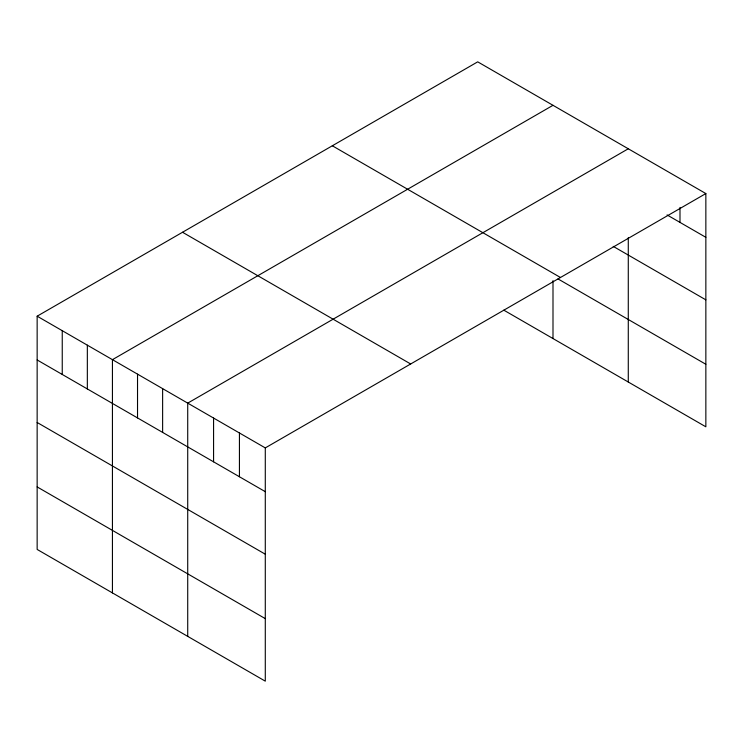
<?xml version="1.0" encoding="UTF-8"?>
<svg xmlns="http://www.w3.org/2000/svg" width="743" height="743" viewBox="0 0 743 743"><rect width="100%" height="100%" fill="white"/><g stroke="black" fill="none" stroke-linecap="round" stroke-linejoin="round"><path stroke-width="1.11" d="M37.15 316.193L265.288 447.908L265.288 681.155L37.15 549.439L37.15 316.193L477.712 61.845L705.85 193.561L705.85 426.807L503.81 310.156M552.996 105.311L112.434 359.668L112.434 592.905M628.281 148.776L187.719 403.133L187.719 636.37M265.288 447.908L705.85 193.561M667.065 214.931L705.85 237.323M613.226 246.379L705.85 299.847M332.325 145.777L560.463 277.492M558.012 278.922L705.85 364.274M182.537 232.262L410.675 363.977M37.15 359.965L265.288 491.68M37.15 422.488L265.288 554.204M37.15 486.916L265.288 618.631M679.994 207.418L679.994 222.398M628.281 237.695L628.281 382.023M552.996 280.659L552.996 338.557M239.432 432.983L239.432 476.746M213.575 418.058L213.575 461.821M162.624 388.645L162.624 432.407M137.529 374.156L137.529 417.919M87.34 345.17L87.34 388.942M62.245 330.681L62.245 374.453"/></g></svg>
